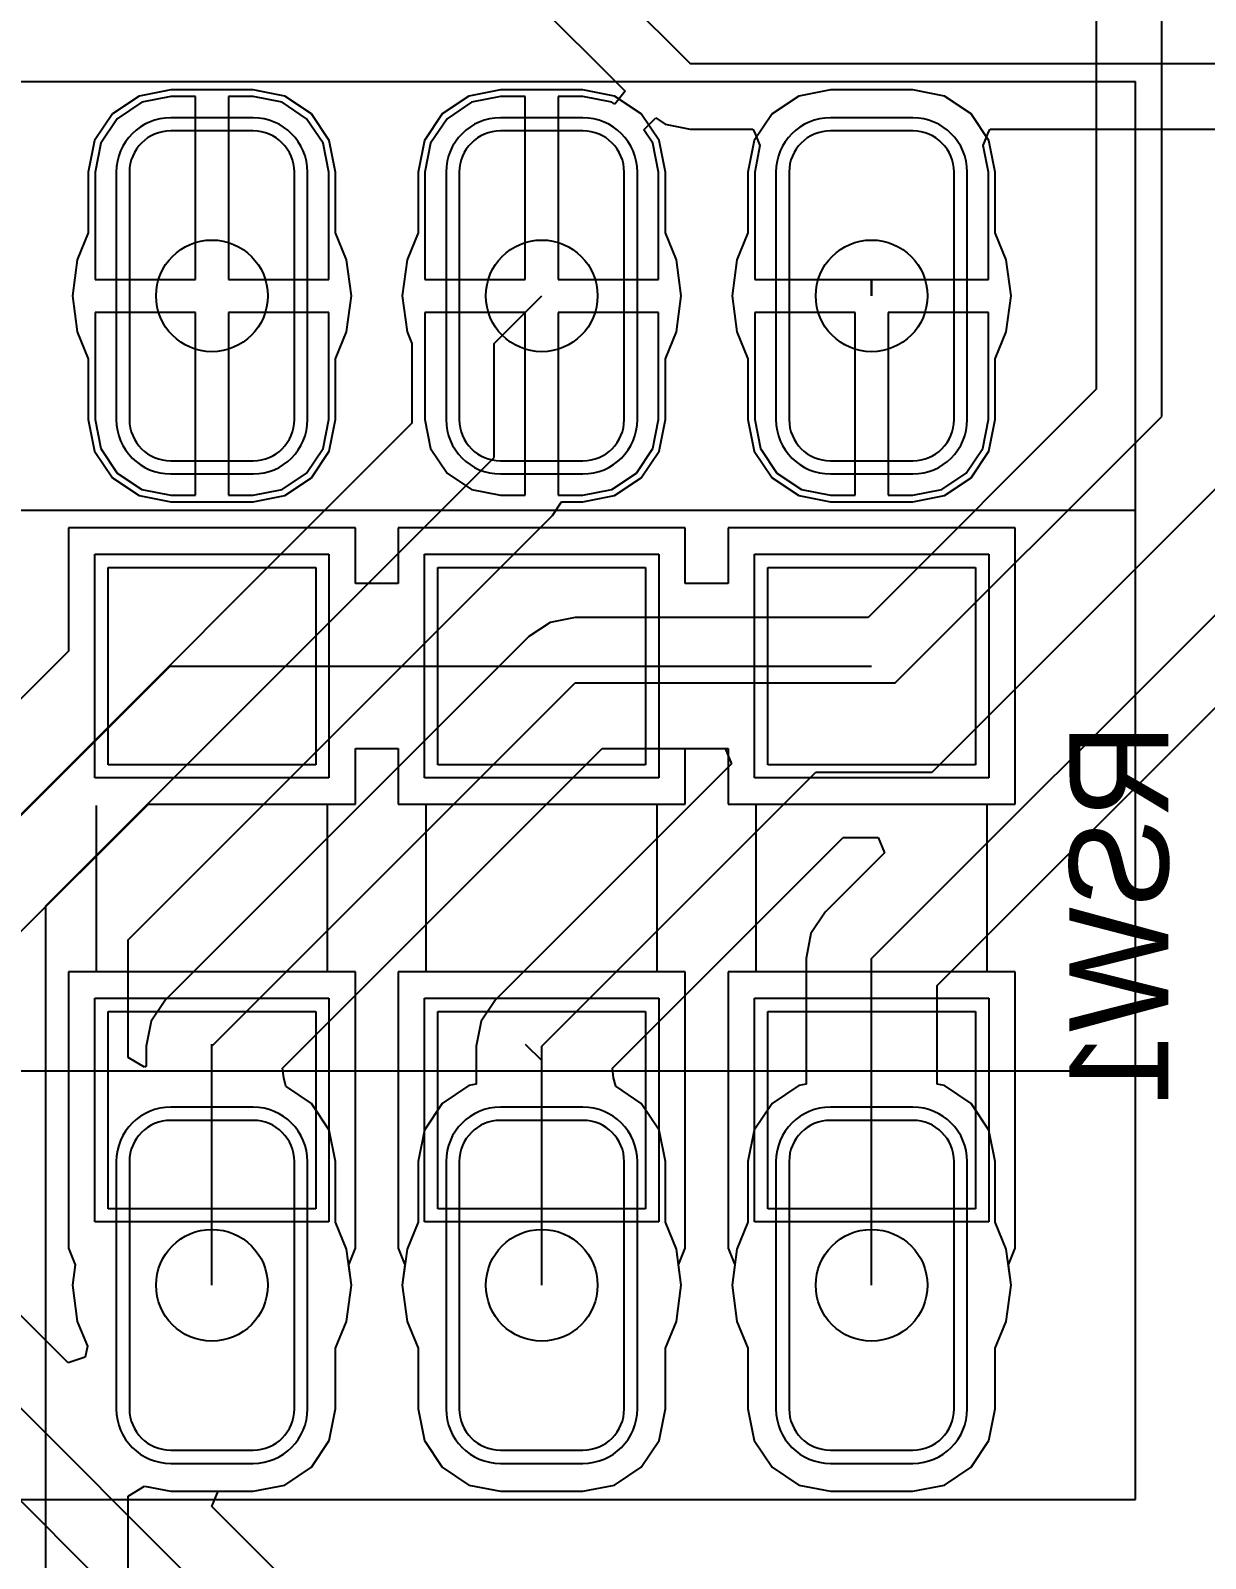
# Model space of a CAD drawing. Header units: millimetres. Extents: x 0 to 2.36, y 0 to 2.36.
# Drawn here: x 0.27 to 0.6262, y 0.7117 to 1.175 of the extents above; entities that cross this region are included whole.
import ezdxf

# ---------------------------------------------------------------- set-up
doc = ezdxf.new("R2010")
doc.units = ezdxf.units.MM
doc.header["$MEASUREMENT"] = 0
for name, color, linetype in [('BottomLayer', 5, 'Continuous'), ('BottomOverlay', 54, 'Continuous'), ('BottomPaste', 16, 'Continuous'), ('BottomSolder', 6, 'Continuous'), ('MultiLayer', 9, 'Continuous'), ('PadHoleLayer', 156, 'Continuous'), ('TopLayer', 1, 'Continuous'), ('TopOverlay', 2, 'Continuous'), ('TopSolder', 216, 'Continuous')]:
    doc.layers.add(name, color=color, linetype=linetype)

# ---------------------------------------------------------------- blocks, each defined once
blk = doc.blocks.new('PCBC_________1_25')
at = {"layer": 'BottomLayer'}
for p, q in [((0.0375, 0.225), (-0.0375, 0.225)), ((0.3375, 0.225), (0.2625, 0.225)), ((-0.05, 0.2125), (-0.05, 0.1875)), ((0.05, 0.1875), (0.05, 0.2125)), ((0.25, 0.2125), (0.25, 0.1875)), ((0.35, 0.1875), (0.35, 0.2125)), ((-0.0375, 0.175), (0.0375, 0.175)), ((0.2625, 0.175), (0.3375, 0.175)), ((0.0375, 0.125), (-0.0375, 0.125)), ((0.3375, 0.125), (0.2625, 0.125)), ((-0.05, 0.1125), (-0.05, 0.0875)), ((0.05, 0.0875), (0.05, 0.1125)), ((0.25, 0.1125), (0.25, 0.0875)), ((0.35, 0.0875), (0.35, 0.1125)), ((-0.0375, 0.075), (0.0375, 0.075)), ((0.2625, 0.075), (0.3375, 0.075)), ((0.0375, 0.025), (-0.0375, 0.025)), ((0.3375, 0.025), (0.2625, 0.025)), ((-0.05, 0.0125), (-0.05, -0.0125)), ((0.05, -0.0125), (0.05, 0.0125)), ((0.25, 0.0125), (0.25, -0.0125)), ((0.35, -0.0125), (0.35, 0.0125)), ((-0.0375, -0.025), (0.0375, -0.025)), ((0.2625, -0.025), (0.3375, -0.025))]:
    blk.add_line(p, q, dxfattribs=at)
for centre, start, end in [((-0.0375, 0.2125), 90, 180), ((0.0375, 0.2125), 0, 90), ((0.2625, 0.2125), 90, 180), ((0.3375, 0.2125), 0, 90), ((-0.0375, 0.1875), 180, 270), ((0.0375, 0.1875), 270, 0), ((0.2625, 0.1875), 180, 270), ((0.3375, 0.1875), 270, 0), ((-0.0375, 0.1125), 90, 180), ((0.0375, 0.1125), 0, 90), ((0.2625, 0.1125), 90, 180), ((0.3375, 0.1125), 0, 90), ((-0.0375, 0.0875), 180, 270), ((0.0375, 0.0875), 270, 0), ((0.2625, 0.0875), 180, 270), ((0.3375, 0.0875), 270, 0), ((-0.0375, 0.0125), 90, 180), ((0.0375, 0.0125), 0, 90), ((0.2625, 0.0125), 90, 180), ((0.3375, 0.0125), 0, 90), ((-0.0375, -0.0125), 180, 270), ((0.0375, -0.0125), 270, 0), ((0.2625, -0.0125), 180, 270), ((0.3375, -0.0125), 270, 0)]:
    blk.add_arc(centre, 0.0125, start, end, dxfattribs=at)
at = {"layer": 'BottomSolder'}
for p, q in [((0.0375, 0.229), (-0.0375, 0.229)), ((0.3375, 0.229), (0.2625, 0.229)), ((-0.054, 0.2125), (-0.054, 0.1875)), ((0.054, 0.1875), (0.054, 0.2125)), ((0.246, 0.2125), (0.246, 0.1875)), ((0.354, 0.1875), (0.354, 0.2125)), ((-0.0375, 0.171), (0.0375, 0.171)), ((0.2625, 0.171), (0.3375, 0.171)), ((0.0375, 0.129), (-0.0375, 0.129)), ((0.3375, 0.129), (0.2625, 0.129)), ((-0.054, 0.1125), (-0.054, 0.0875)), ((0.054, 0.0875), (0.054, 0.1125)), ((0.246, 0.1125), (0.246, 0.0875)), ((0.354, 0.0875), (0.354, 0.1125)), ((-0.0375, 0.071), (0.0375, 0.071)), ((0.2625, 0.071), (0.3375, 0.071)), ((0.0375, 0.029), (-0.0375, 0.029)), ((0.3375, 0.029), (0.2625, 0.029)), ((-0.054, 0.0125), (-0.054, -0.0125)), ((0.054, -0.0125), (0.054, 0.0125)), ((0.246, 0.0125), (0.246, -0.0125)), ((0.354, -0.0125), (0.354, 0.0125)), ((-0.0375, -0.029), (0.0375, -0.029)), ((0.2625, -0.029), (0.3375, -0.029))]:
    blk.add_line(p, q, dxfattribs=at)
for centre, start, end in [((-0.0375, 0.2125), 90, 180), ((0.0375, 0.2125), 0, 90), ((0.2625, 0.2125), 90, 180), ((0.3375, 0.2125), 0, 90), ((-0.0375, 0.1875), 180, 270), ((0.0375, 0.1875), 270, 0), ((0.2625, 0.1875), 180, 270), ((0.3375, 0.1875), 270, 0), ((-0.0375, 0.1125), 90, 180), ((0.0375, 0.1125), 0, 90), ((0.2625, 0.1125), 90, 180), ((0.3375, 0.1125), 0, 90), ((-0.0375, 0.0875), 180, 270), ((0.0375, 0.0875), 270, 0), ((0.2625, 0.0875), 180, 270), ((0.3375, 0.0875), 270, 0), ((-0.0375, 0.0125), 90, 180), ((0.0375, 0.0125), 0, 90), ((0.2625, 0.0125), 90, 180), ((0.3375, 0.0125), 0, 90), ((-0.0375, -0.0125), 180, 270), ((0.0375, -0.0125), 270, 0), ((0.2625, -0.0125), 180, 270), ((0.3375, -0.0125), 270, 0)]:
    blk.add_arc(centre, 0.0165, start, end, dxfattribs=at)
at = {"layer": 'MultiLayer'}
for p, q in [((0.0375, 0.225), (-0.0375, 0.225)), ((0.3375, 0.225), (0.2625, 0.225)), ((-0.05, 0.2125), (-0.05, 0.1875)), ((0.05, 0.1875), (0.05, 0.2125)), ((0.25, 0.2125), (0.25, 0.1875)), ((0.35, 0.1875), (0.35, 0.2125)), ((-0.0375, 0.175), (0.0375, 0.175)), ((0.2625, 0.175), (0.3375, 0.175)), ((0.0375, 0.125), (-0.0375, 0.125)), ((0.3375, 0.125), (0.2625, 0.125)), ((-0.05, 0.1125), (-0.05, 0.0875)), ((0.05, 0.0875), (0.05, 0.1125)), ((0.25, 0.1125), (0.25, 0.0875)), ((0.35, 0.0875), (0.35, 0.1125)), ((-0.0375, 0.075), (0.0375, 0.075)), ((0.2625, 0.075), (0.3375, 0.075)), ((0.0375, 0.025), (-0.0375, 0.025)), ((0.3375, 0.025), (0.2625, 0.025)), ((-0.05, 0.0125), (-0.05, -0.0125)), ((0.05, -0.0125), (0.05, 0.0125)), ((0.25, 0.0125), (0.25, -0.0125)), ((0.35, -0.0125), (0.35, 0.0125)), ((-0.0375, -0.025), (0.0375, -0.025)), ((0.2625, -0.025), (0.3375, -0.025))]:
    blk.add_line(p, q, dxfattribs=at)
for centre, start, end in [((-0.0375, 0.2125), 90, 180), ((0.0375, 0.2125), 0, 90), ((0.2625, 0.2125), 90, 180), ((0.3375, 0.2125), 0, 90), ((-0.0375, 0.1875), 180, 270), ((0.0375, 0.1875), 270, 0), ((0.2625, 0.1875), 180, 270), ((0.3375, 0.1875), 270, 0), ((-0.0375, 0.1125), 90, 180), ((0.0375, 0.1125), 0, 90), ((0.2625, 0.1125), 90, 180), ((0.3375, 0.1125), 0, 90), ((-0.0375, 0.0875), 180, 270), ((0.0375, 0.0875), 270, 0), ((0.2625, 0.0875), 180, 270), ((0.3375, 0.0875), 270, 0), ((-0.0375, 0.0125), 90, 180), ((0.0375, 0.0125), 0, 90), ((0.2625, 0.0125), 90, 180), ((0.3375, 0.0125), 0, 90), ((-0.0375, -0.0125), 180, 270), ((0.0375, -0.0125), 270, 0), ((0.2625, -0.0125), 180, 270), ((0.3375, -0.0125), 270, 0)]:
    blk.add_arc(centre, 0.0125, start, end, dxfattribs=at)
at = {"layer": 'PadHoleLayer'}
for centre in [(0, 0.2), (0.3, 0.2), (0, 0.1), (0.3, 0.1), (0, 0), (0.3, 0)]:
    blk.add_circle(centre, 0.01693, dxfattribs=at)
at = {"layer": 'TopLayer'}
for p, q in [((0.0375, 0.225), (-0.0375, 0.225)), ((0.3375, 0.225), (0.2625, 0.225)), ((-0.05, 0.2125), (-0.05, 0.1875)), ((0.05, 0.1875), (0.05, 0.2125)), ((0.25, 0.2125), (0.25, 0.1875)), ((0.35, 0.1875), (0.35, 0.2125)), ((-0.0375, 0.175), (0.0375, 0.175)), ((0.2625, 0.175), (0.3375, 0.175)), ((0.0375, 0.125), (-0.0375, 0.125)), ((0.3375, 0.125), (0.2625, 0.125)), ((-0.05, 0.1125), (-0.05, 0.0875)), ((0.05, 0.0875), (0.05, 0.1125)), ((0.25, 0.1125), (0.25, 0.0875)), ((0.35, 0.0875), (0.35, 0.1125)), ((-0.0375, 0.075), (0.0375, 0.075)), ((0.2625, 0.075), (0.3375, 0.075)), ((0.0375, 0.025), (-0.0375, 0.025)), ((0.3375, 0.025), (0.2625, 0.025)), ((-0.05, 0.0125), (-0.05, -0.0125)), ((0.05, -0.0125), (0.05, 0.0125)), ((0.25, 0.0125), (0.25, -0.0125)), ((0.35, -0.0125), (0.35, 0.0125)), ((-0.0375, -0.025), (0.0375, -0.025)), ((0.2625, -0.025), (0.3375, -0.025))]:
    blk.add_line(p, q, dxfattribs=at)
for centre, start, end in [((-0.0375, 0.2125), 90, 180), ((0.0375, 0.2125), 0, 90), ((0.2625, 0.2125), 90, 180), ((0.3375, 0.2125), 0, 90), ((-0.0375, 0.1875), 180, 270), ((0.0375, 0.1875), 270, 0), ((0.2625, 0.1875), 180, 270), ((0.3375, 0.1875), 270, 0), ((-0.0375, 0.1125), 90, 180), ((0.0375, 0.1125), 0, 90), ((0.2625, 0.1125), 90, 180), ((0.3375, 0.1125), 0, 90), ((-0.0375, 0.0875), 180, 270), ((0.0375, 0.0875), 270, 0), ((0.2625, 0.0875), 180, 270), ((0.3375, 0.0875), 270, 0), ((-0.0375, 0.0125), 90, 180), ((0.0375, 0.0125), 0, 90), ((0.2625, 0.0125), 90, 180), ((0.3375, 0.0125), 0, 90), ((-0.0375, -0.0125), 180, 270), ((0.0375, -0.0125), 270, 0), ((0.2625, -0.0125), 180, 270), ((0.3375, -0.0125), 270, 0)]:
    blk.add_arc(centre, 0.0125, start, end, dxfattribs=at)
at = {"layer": 'TopOverlay'}
for p, q in [((-0.065, 0.28), (0.365, 0.28)), ((-0.065, 0.28), (-0.065, -0.08)), ((0.065, 0.28), (0.065, -0.08)), ((0.235, 0.28), (0.235, -0.08)), ((0.365, 0.28), (0.365, -0.08)), ((-0.065, -0.08), (0.365, -0.08))]:
    blk.add_line(p, q, dxfattribs=at)
at = {"layer": 'TopSolder'}
for p, q in [((0.0375, 0.229), (-0.0375, 0.229)), ((0.3375, 0.229), (0.2625, 0.229)), ((-0.054, 0.2125), (-0.054, 0.1875)), ((0.054, 0.1875), (0.054, 0.2125)), ((0.246, 0.2125), (0.246, 0.1875)), ((0.354, 0.1875), (0.354, 0.2125)), ((-0.0375, 0.171), (0.0375, 0.171)), ((0.2625, 0.171), (0.3375, 0.171)), ((0.0375, 0.129), (-0.0375, 0.129)), ((0.3375, 0.129), (0.2625, 0.129)), ((-0.054, 0.1125), (-0.054, 0.0875)), ((0.054, 0.0875), (0.054, 0.1125)), ((0.246, 0.1125), (0.246, 0.0875)), ((0.354, 0.0875), (0.354, 0.1125)), ((-0.0375, 0.071), (0.0375, 0.071)), ((0.2625, 0.071), (0.3375, 0.071)), ((0.0375, 0.029), (-0.0375, 0.029)), ((0.3375, 0.029), (0.2625, 0.029)), ((-0.054, 0.0125), (-0.054, -0.0125)), ((0.054, -0.0125), (0.054, 0.0125)), ((0.246, 0.0125), (0.246, -0.0125)), ((0.354, -0.0125), (0.354, 0.0125)), ((-0.0375, -0.029), (0.0375, -0.029)), ((0.2625, -0.029), (0.3375, -0.029))]:
    blk.add_line(p, q, dxfattribs=at)
for centre, start, end in [((-0.0375, 0.2125), 90, 180), ((0.0375, 0.2125), 0, 90), ((0.2625, 0.2125), 90, 180), ((0.3375, 0.2125), 0, 90), ((-0.0375, 0.1875), 180, 270), ((0.0375, 0.1875), 270, 0), ((0.2625, 0.1875), 180, 270), ((0.3375, 0.1875), 270, 0), ((-0.0375, 0.1125), 90, 180), ((0.0375, 0.1125), 0, 90), ((0.2625, 0.1125), 90, 180), ((0.3375, 0.1125), 0, 90), ((-0.0375, 0.0875), 180, 270), ((0.0375, 0.0875), 270, 0), ((0.2625, 0.0875), 180, 270), ((0.3375, 0.0875), 270, 0), ((-0.0375, 0.0125), 90, 180), ((0.0375, 0.0125), 0, 90), ((0.2625, 0.0125), 90, 180), ((0.3375, 0.0125), 0, 90), ((-0.0375, -0.0125), 180, 270), ((0.0375, -0.0125), 270, 0), ((0.2625, -0.0125), 180, 270), ((0.3375, -0.0125), 270, 0)]:
    blk.add_arc(centre, 0.0165, start, end, dxfattribs=at)
blk = doc.blocks.new('1206_B_26')
at = {"layer": 'BottomLayer'}
for p, q in [((-0.09724, -0.0315), (-0.09724, 0.0315)), ((-0.09724, 0.0315), (-0.0374, 0.0315)), ((-0.0374, 0.0315), (-0.0374, -0.0315)), ((0.0374, -0.0315), (0.0374, 0.0315)), ((0.0374, 0.0315), (0.09724, 0.0315)), ((0.09724, 0.0315), (0.09724, -0.0315)), ((-0.0374, -0.0315), (-0.09724, -0.0315)), ((0.09724, -0.0315), (0.0374, -0.0315))]:
    blk.add_line(p, q, dxfattribs=at)
at = {"layer": 'BottomOverlay'}
for p, q in [((-0.025, 0.035), (0.025, 0.035)), ((-0.025, -0.035), (0.025, -0.035))]:
    blk.add_line(p, q, dxfattribs=at)
at = {"layer": 'BottomPaste'}
for p, q in [((-0.09724, -0.0315), (-0.09724, 0.0315)), ((-0.09724, 0.0315), (-0.0374, 0.0315)), ((-0.0374, 0.0315), (-0.0374, -0.0315)), ((0.0374, -0.0315), (0.0374, 0.0315)), ((0.0374, 0.0315), (0.09724, 0.0315)), ((0.09724, 0.0315), (0.09724, -0.0315)), ((-0.0374, -0.0315), (-0.09724, -0.0315)), ((0.09724, -0.0315), (0.0374, -0.0315))]:
    blk.add_line(p, q, dxfattribs=at)
at = {"layer": 'BottomSolder'}
for p, q in [((-0.10124, -0.0355), (-0.10124, 0.0355)), ((-0.10124, 0.0355), (-0.0334, 0.0355)), ((-0.0334, 0.0355), (-0.0334, -0.0355)), ((0.0334, -0.0355), (0.0334, 0.0355)), ((0.0334, 0.0355), (0.10124, 0.0355)), ((0.10124, 0.0355), (0.10124, -0.0355)), ((-0.0334, -0.0355), (-0.10124, -0.0355)), ((0.10124, -0.0355), (0.0334, -0.0355))]:
    blk.add_line(p, q, dxfattribs=at)
blk = doc.blocks.new('1206_B_27')
at = {"layer": 'BottomLayer'}
for p, q in [((-0.09724, -0.0315), (-0.09724, 0.0315)), ((-0.09724, 0.0315), (-0.0374, 0.0315)), ((-0.0374, 0.0315), (-0.0374, -0.0315)), ((0.0374, -0.0315), (0.0374, 0.0315)), ((0.0374, 0.0315), (0.09724, 0.0315)), ((0.09724, 0.0315), (0.09724, -0.0315)), ((-0.0374, -0.0315), (-0.09724, -0.0315)), ((0.09724, -0.0315), (0.0374, -0.0315))]:
    blk.add_line(p, q, dxfattribs=at)
at = {"layer": 'BottomOverlay'}
for p, q in [((-0.025, 0.035), (0.025, 0.035)), ((-0.025, -0.035), (0.025, -0.035))]:
    blk.add_line(p, q, dxfattribs=at)
at = {"layer": 'BottomPaste'}
for p, q in [((-0.09724, -0.0315), (-0.09724, 0.0315)), ((-0.09724, 0.0315), (-0.0374, 0.0315)), ((-0.0374, 0.0315), (-0.0374, -0.0315)), ((0.0374, -0.0315), (0.0374, 0.0315)), ((0.0374, 0.0315), (0.09724, 0.0315)), ((0.09724, 0.0315), (0.09724, -0.0315)), ((-0.0374, -0.0315), (-0.09724, -0.0315)), ((0.09724, -0.0315), (0.0374, -0.0315))]:
    blk.add_line(p, q, dxfattribs=at)
at = {"layer": 'BottomSolder'}
for p, q in [((-0.10124, -0.0355), (-0.10124, 0.0355)), ((-0.10124, 0.0355), (-0.0334, 0.0355)), ((-0.0334, 0.0355), (-0.0334, -0.0355)), ((0.0334, -0.0355), (0.0334, 0.0355)), ((0.0334, 0.0355), (0.10124, 0.0355)), ((0.10124, 0.0355), (0.10124, -0.0355)), ((-0.0334, -0.0355), (-0.10124, -0.0355)), ((0.10124, -0.0355), (0.0334, -0.0355))]:
    blk.add_line(p, q, dxfattribs=at)
blk = doc.blocks.new('1206_B_28')
at = {"layer": 'BottomLayer'}
for p, q in [((-0.09724, -0.0315), (-0.09724, 0.0315)), ((-0.09724, 0.0315), (-0.0374, 0.0315)), ((-0.0374, 0.0315), (-0.0374, -0.0315)), ((0.0374, -0.0315), (0.0374, 0.0315)), ((0.0374, 0.0315), (0.09724, 0.0315)), ((0.09724, 0.0315), (0.09724, -0.0315)), ((-0.0374, -0.0315), (-0.09724, -0.0315)), ((0.09724, -0.0315), (0.0374, -0.0315))]:
    blk.add_line(p, q, dxfattribs=at)
at = {"layer": 'BottomOverlay'}
for p, q in [((-0.025, 0.035), (0.025, 0.035)), ((-0.025, -0.035), (0.025, -0.035))]:
    blk.add_line(p, q, dxfattribs=at)
at = {"layer": 'BottomPaste'}
for p, q in [((-0.09724, -0.0315), (-0.09724, 0.0315)), ((-0.09724, 0.0315), (-0.0374, 0.0315)), ((-0.0374, 0.0315), (-0.0374, -0.0315)), ((0.0374, -0.0315), (0.0374, 0.0315)), ((0.0374, 0.0315), (0.09724, 0.0315)), ((0.09724, 0.0315), (0.09724, -0.0315)), ((-0.0374, -0.0315), (-0.09724, -0.0315)), ((0.09724, -0.0315), (0.0374, -0.0315))]:
    blk.add_line(p, q, dxfattribs=at)
at = {"layer": 'BottomSolder'}
for p, q in [((-0.10124, -0.0355), (-0.10124, 0.0355)), ((-0.10124, 0.0355), (-0.0334, 0.0355)), ((-0.0334, 0.0355), (-0.0334, -0.0355)), ((0.0334, -0.0355), (0.0334, 0.0355)), ((0.0334, 0.0355), (0.10124, 0.0355)), ((0.10124, 0.0355), (0.10124, -0.0355)), ((-0.0334, -0.0355), (-0.10124, -0.0355)), ((0.10124, -0.0355), (0.0334, -0.0355))]:
    blk.add_line(p, q, dxfattribs=at)

msp = doc.modelspace()

# ---------------------------------------------------------------- linework, layer by layer
at = {"layer": 'BottomLayer'}
for p, q in [((0.41, 1.225), (0.47, 1.165)), ((0.41991, 1.18697), (0.4503, 1.15658)), ((0.47, 1.165), (1.0749, 1.165)), ((0.3125, 1.155), (0.30372, 1.15325)), ((0.32, 1.155), (0.3125, 1.155)), ((0.32, 1.09956), (0.32, 1.155)), ((0.3375, 1.155), (0.33, 1.155)), ((0.33, 1.155), (0.33, 1.09956)), ((0.34628, 1.15325), (0.3375, 1.155)), ((0.4125, 1.155), (0.40372, 1.15325)), ((0.42, 1.155), (0.4125, 1.155)), ((0.42, 1.09956), (0.42, 1.155)), ((0.4375, 1.155), (0.43, 1.155)), ((0.43, 1.155), (0.43, 1.09956)), ((0.44628, 1.15325), (0.4375, 1.155)), ((0.4503, 1.15658), (0.44712, 1.15269)), ((0.30372, 1.15325), (0.29628, 1.14828)), ((0.35372, 1.14828), (0.34628, 1.15325)), ((0.40372, 1.15325), (0.39628, 1.14828)), ((0.44712, 1.15269), (0.44628, 1.15325)), ((0.29628, 1.14828), (0.29131, 1.14084)), ((0.35869, 1.14084), (0.35372, 1.14828)), ((0.39628, 1.14828), (0.39131, 1.14084)), ((0.45598, 1.1449), (0.45958, 1.14851)), ((0.45869, 1.14084), (0.45598, 1.1449)), ((0.45958, 1.14851), (0.46239, 1.14663)), ((0.46239, 1.14663), (0.47, 1.14512)), ((0.47, 1.14512), (0.48902, 1.14512)), ((0.48902, 1.14512), (0.48951, 1.14419)), ((0.56049, 1.14419), (0.56098, 1.14512)), ((0.56098, 1.14512), (1.0749, 1.14512)), ((0.29131, 1.14084), (0.28956, 1.13206)), ((0.36044, 1.13206), (0.35869, 1.14084)), ((0.39131, 1.14084), (0.38956, 1.13206)), ((0.46044, 1.13206), (0.45869, 1.14084)), ((0.48951, 1.14419), (0.49116, 1.14012)), ((0.49116, 1.14012), (0.48956, 1.13206)), ((0.55884, 1.14012), (0.56049, 1.14419)), ((0.56044, 1.13206), (0.55884, 1.14012)), ((0.28956, 1.13206), (0.28956, 1.09956)), ((0.36044, 1.09956), (0.36044, 1.13206)), ((0.38956, 1.13206), (0.38956, 1.09956)), ((0.46044, 1.09956), (0.46044, 1.13206)), ((0.48956, 1.13206), (0.48956, 1.09956)), ((0.56044, 1.09956), (0.56044, 1.13206)), ((0.28956, 1.09956), (0.32, 1.09956)), ((0.33, 1.09956), (0.36044, 1.09956)), ((0.38956, 1.09956), (0.42, 1.09956)), ((0.43, 1.09956), (0.46044, 1.09956)), ((0.48956, 1.09956), (0.525, 1.09956)), ((0.525, 1.09956), (0.525, 1.09456)), ((0.525, 1.09456), (0.525, 1.09956)), ((0.525, 1.09956), (0.56044, 1.09956)), ((0.525, 1.09456), (0.525, 1.09456)), ((0.32, 1.08956), (0.28956, 1.08956)), ((0.28956, 1.08956), (0.28956, 1.05706)), ((0.32, 1.03412), (0.32, 1.08956)), ((0.36044, 1.08956), (0.33, 1.08956)), ((0.33, 1.08956), (0.33, 1.03412)), ((0.36044, 1.05706), (0.36044, 1.08956)), ((0.42, 1.08956), (0.38956, 1.08956)), ((0.38956, 1.08956), (0.38956, 1.05706)), ((0.42, 1.03412), (0.42, 1.08956)), ((0.46044, 1.08956), (0.43, 1.08956)), ((0.43, 1.08956), (0.43, 1.03412)), ((0.46044, 1.05706), (0.46044, 1.08956)), ((0.52, 1.08956), (0.48956, 1.08956)), ((0.48956, 1.08956), (0.48956, 1.05706)), ((0.52, 1.03412), (0.52, 1.08956)), ((0.56044, 1.08956), (0.53, 1.08956)), ((0.53, 1.08956), (0.53, 1.03412)), ((0.56044, 1.05706), (0.56044, 1.08956)), ((0.28956, 1.05706), (0.29131, 1.04828)), ((0.35869, 1.04828), (0.36044, 1.05706)), ((0.38956, 1.05706), (0.39131, 1.04828)), ((0.45869, 1.04828), (0.46044, 1.05706)), ((0.48956, 1.05706), (0.49131, 1.04828)), ((0.55869, 1.04828), (0.56044, 1.05706)), ((0.29131, 1.04828), (0.29628, 1.04084)), ((0.35372, 1.04084), (0.35869, 1.04828)), ((0.39131, 1.04828), (0.39628, 1.04084)), ((0.45372, 1.04084), (0.45869, 1.04828)), ((0.49131, 1.04828), (0.49628, 1.04084)), ((0.55372, 1.04084), (0.55869, 1.04828)), ((0.29628, 1.04084), (0.30372, 1.03587)), ((0.34628, 1.03587), (0.35372, 1.04084)), ((0.39628, 1.04084), (0.40372, 1.03587)), ((0.44628, 1.03587), (0.45372, 1.04084)), ((0.49628, 1.04084), (0.50372, 1.03587)), ((0.54628, 1.03587), (0.55372, 1.04084)), ((0.30372, 1.03587), (0.3125, 1.03412)), ((0.3125, 1.03412), (0.32, 1.03412)), ((0.33, 1.03412), (0.3375, 1.03412)), ((0.3375, 1.03412), (0.34628, 1.03587)), ((0.40372, 1.03587), (0.4125, 1.03412)), ((0.4125, 1.03412), (0.42, 1.03412)), ((0.43, 1.03412), (0.4375, 1.03412)), ((0.4375, 1.03412), (0.44628, 1.03587)), ((0.50372, 1.03587), (0.5125, 1.03412)), ((0.5125, 1.03412), (0.52, 1.03412)), ((0.53, 1.03412), (0.5375, 1.03412)), ((0.5375, 1.03412), (0.54628, 1.03587)), ((0.3685, 1.02424), (0.2815, 1.02424)), ((0.2815, 1.02424), (0.2815, 0.98683)), ((0.3685, 1.0073), (0.3685, 1.02424)), ((0.4685, 1.02424), (0.3815, 1.02424)), ((0.3815, 1.02424), (0.3815, 1.0073)), ((0.4685, 1.0073), (0.4685, 1.02424)), ((0.5685, 1.02424), (0.4815, 1.02424)), ((0.4815, 1.02424), (0.4815, 1.0073)), ((0.5685, 0.9404), (0.5685, 1.02424)), ((0.3815, 1.0073), (0.3685, 1.0073)), ((0.4815, 1.0073), (0.4685, 1.0073)), ((0.2815, 0.98683), (0.22856, 0.93388)), ((0.22512, 0.89512), (0.31232, 0.98232)), ((0.31232, 0.98232), (0.325, 0.98232)), ((0.325, 0.98232), (0.425, 0.98232)), ((0.425, 0.98232), (0.525, 0.98232)), ((0.3685, 0.9404), (0.3685, 0.95734)), ((0.3685, 0.95734), (0.3815, 0.95734)), ((0.3815, 0.95734), (0.3815, 0.9404)), ((0.4685, 0.9404), (0.4685, 0.95734)), ((0.4685, 0.95734), (0.4815, 0.95734)), ((0.4815, 0.95734), (0.4815, 0.9404)), ((0.26398, 0.89865), (0.30573, 0.9404)), ((0.30573, 0.9404), (0.3685, 0.9404)), ((0.3815, 0.9404), (0.4685, 0.9404)), ((0.4815, 0.9404), (0.5685, 0.9404)), ((0.3685, 0.8896), (0.2815, 0.8896)), ((0.2815, 0.8896), (0.2815, 0.80576)), ((0.3685, 0.80576), (0.3685, 0.8896)), ((0.4685, 0.8896), (0.3815, 0.8896)), ((0.3815, 0.8896), (0.3815, 0.80576)), ((0.4685, 0.80576), (0.4685, 0.8896)), ((0.5685, 0.8896), (0.4815, 0.8896)), ((0.4815, 0.8896), (0.4815, 0.80576)), ((0.5685, 0.80576), (0.5685, 0.8896)), ((0.325, 0.84768), (0.325, 0.86768)), ((0.42, 0.86768), (0.425, 0.86268)), ((0.525, 0.84768), (0.525, 0.86768)), ((0.425, 0.84768), (0.425, 0.86268)), ((0.28141, 0.77101), (0.2005, 0.85192)), ((0.18062, 0.84368), (0.33844, 0.68586)), ((0.325, 0.79456), (0.325, 0.84768)), ((0.425, 0.79456), (0.425, 0.84768)), ((0.525, 0.79456), (0.525, 0.84768)), ((0.16656, 0.82963), (0.32438, 0.67181)), ((0.2815, 0.80576), (0.2815, 0.80576)), ((0.2815, 0.80576), (0.28352, 0.80076)), ((0.36648, 0.80076), (0.3685, 0.80576)), ((0.3685, 0.80576), (0.3685, 0.80576)), ((0.3815, 0.80576), (0.3815, 0.80576)), ((0.3815, 0.80576), (0.38352, 0.80076)), ((0.46648, 0.80076), (0.4685, 0.80576)), ((0.4685, 0.80576), (0.4685, 0.80576)), ((0.4815, 0.80576), (0.4815, 0.80576)), ((0.4815, 0.80576), (0.48352, 0.80076)), ((0.56648, 0.80076), (0.5685, 0.80576)), ((0.5685, 0.80576), (0.5685, 0.80576)), ((0.28352, 0.80076), (0.28271, 0.79456)), ((0.36729, 0.79456), (0.36648, 0.80076)), ((0.38352, 0.80076), (0.38271, 0.79456)), ((0.46729, 0.79456), (0.46648, 0.80076)), ((0.48352, 0.80076), (0.48271, 0.79456)), ((0.56729, 0.79456), (0.56648, 0.80076)), ((0.28271, 0.79456), (0.28415, 0.78361)), ((0.36585, 0.78361), (0.36729, 0.79456)), ((0.38271, 0.79456), (0.38415, 0.78361)), ((0.46585, 0.78361), (0.46729, 0.79456)), ((0.48271, 0.79456), (0.48415, 0.78361)), ((0.56585, 0.78361), (0.56729, 0.79456)), ((0.28415, 0.78361), (0.28728, 0.77605)), ((0.36248, 0.77548), (0.36585, 0.78361)), ((0.38415, 0.78361), (0.38752, 0.77548)), ((0.46248, 0.77548), (0.46585, 0.78361)), ((0.48415, 0.78361), (0.48752, 0.77548)), ((0.56248, 0.77548), (0.56585, 0.78361)), ((0.28728, 0.77605), (0.28655, 0.77277)), ((0.36248, 0.75706), (0.36248, 0.77548)), ((0.38752, 0.77548), (0.38752, 0.75706)), ((0.46248, 0.75706), (0.46248, 0.77548)), ((0.48752, 0.77548), (0.48752, 0.75706)), ((0.56248, 0.75706), (0.56248, 0.77548)), ((0.28655, 0.77277), (0.28141, 0.77101)), ((0.36058, 0.7475), (0.36248, 0.75706)), ((0.38752, 0.75706), (0.38942, 0.7475)), ((0.46058, 0.7475), (0.46248, 0.75706)), ((0.48752, 0.75706), (0.48942, 0.7475)), ((0.56058, 0.7475), (0.56248, 0.75706)), ((0.35516, 0.7394), (0.36058, 0.7475)), ((0.38942, 0.7475), (0.39484, 0.7394)), ((0.45516, 0.7394), (0.46058, 0.7475)), ((0.48942, 0.7475), (0.49484, 0.7394)), ((0.55516, 0.7394), (0.56058, 0.7475)), ((0.34706, 0.73398), (0.35516, 0.7394)), ((0.39484, 0.7394), (0.40294, 0.73398)), ((0.44706, 0.73398), (0.45516, 0.7394)), ((0.49484, 0.7394), (0.50294, 0.73398)), ((0.54706, 0.73398), (0.55516, 0.7394)), ((0.32496, 0.72746), (0.32688, 0.73208)), ((0.32688, 0.73208), (0.3375, 0.73208)), ((0.3375, 0.73208), (0.34706, 0.73398)), ((0.40294, 0.73398), (0.4125, 0.73208)), ((0.4125, 0.73208), (0.4375, 0.73208)), ((0.4375, 0.73208), (0.44706, 0.73398)), ((0.50294, 0.73398), (0.5125, 0.73208)), ((0.5125, 0.73208), (0.5375, 0.73208)), ((0.5375, 0.73208), (0.54706, 0.73398)), ((0.34668, 0.70575), (0.32496, 0.72746))]:
    msp.add_line(p, q, dxfattribs=at)
at = {"layer": 'TopLayer'}
for p, q in [((0.613, 1.058), (0.613, 1.3823)), ((0.59312, 1.18177), (0.59312, 1.06624)), ((0.30294, 1.15514), (0.29484, 1.14972)), ((0.3125, 1.15704), (0.30294, 1.15514)), ((0.3375, 1.15704), (0.3125, 1.15704)), ((0.34706, 1.15514), (0.3375, 1.15704)), ((0.35516, 1.14972), (0.34706, 1.15514)), ((0.40294, 1.15514), (0.39484, 1.14972)), ((0.4125, 1.15704), (0.40294, 1.15514)), ((0.4375, 1.15704), (0.4125, 1.15704)), ((0.44706, 1.15514), (0.4375, 1.15704)), ((0.45516, 1.14972), (0.44706, 1.15514)), ((0.50294, 1.15514), (0.49484, 1.14972)), ((0.5125, 1.15704), (0.50294, 1.15514)), ((0.5375, 1.15704), (0.5125, 1.15704)), ((0.54706, 1.15514), (0.5375, 1.15704)), ((0.55516, 1.14972), (0.54706, 1.15514)), ((0.29484, 1.14972), (0.28942, 1.14162)), ((0.36058, 1.14162), (0.35516, 1.14972)), ((0.39484, 1.14972), (0.38942, 1.14162)), ((0.46058, 1.14162), (0.45516, 1.14972)), ((0.49484, 1.14972), (0.48942, 1.14162)), ((0.56058, 1.14162), (0.55516, 1.14972)), ((0.28942, 1.14162), (0.28752, 1.13206)), ((0.36248, 1.13206), (0.36058, 1.14162)), ((0.38942, 1.14162), (0.38752, 1.13206)), ((0.46248, 1.13206), (0.46058, 1.14162)), ((0.48942, 1.14162), (0.48752, 1.13206)), ((0.56248, 1.13206), (0.56058, 1.14162)), ((0.28752, 1.13206), (0.28752, 1.11364)), ((0.36248, 1.11364), (0.36248, 1.13206)), ((0.38752, 1.13206), (0.38752, 1.11364)), ((0.46248, 1.11364), (0.46248, 1.13206)), ((0.48752, 1.13206), (0.48752, 1.11364)), ((0.56248, 1.11364), (0.56248, 1.13206)), ((0.28752, 1.11364), (0.28415, 1.10551)), ((0.36585, 1.10551), (0.36248, 1.11364)), ((0.38752, 1.11364), (0.38415, 1.10551)), ((0.46585, 1.10551), (0.46248, 1.11364)), ((0.48752, 1.11364), (0.48415, 1.10551)), ((0.56585, 1.10551), (0.56248, 1.11364)), ((0.28415, 1.10551), (0.28271, 1.09456)), ((0.36729, 1.09456), (0.36585, 1.10551)), ((0.38415, 1.10551), (0.38271, 1.09456)), ((0.46729, 1.09456), (0.46585, 1.10551)), ((0.48415, 1.10551), (0.48271, 1.09456)), ((0.56729, 1.09456), (0.56585, 1.10551)), ((0.28271, 1.09456), (0.28415, 1.08361)), ((0.36585, 1.08361), (0.36729, 1.09456)), ((0.38271, 1.09456), (0.38415, 1.08361)), ((0.41059, 1.08015), (0.425, 1.09456)), ((0.46585, 1.08361), (0.46729, 1.09456)), ((0.48271, 1.09456), (0.48415, 1.08361)), ((0.56585, 1.08361), (0.56729, 1.09456)), ((0.28415, 1.08361), (0.28752, 1.07548)), ((0.36248, 1.07548), (0.36585, 1.08361)), ((0.38415, 1.08361), (0.38561, 1.0801)), ((0.38561, 1.0801), (0.38561, 1.05593)), ((0.41059, 1.04559), (0.41059, 1.08015)), ((0.46248, 1.07548), (0.46585, 1.08361)), ((0.48415, 1.08361), (0.48752, 1.07548)), ((0.56248, 1.07548), (0.56585, 1.08361)), ((0.28752, 1.07548), (0.28752, 1.05706)), ((0.36248, 1.05706), (0.36248, 1.07548)), ((0.46248, 1.05706), (0.46248, 1.07548)), ((0.48752, 1.07548), (0.48752, 1.05706)), ((0.56248, 1.05706), (0.56248, 1.07548)), ((0.59312, 1.06624), (0.52395, 0.99706)), ((0.28752, 1.05706), (0.28942, 1.0475)), ((0.36058, 1.0475), (0.36248, 1.05706)), ((0.46058, 1.0475), (0.46248, 1.05706)), ((0.48752, 1.05706), (0.48942, 1.0475)), ((0.53218, 0.97718), (0.613, 1.058)), ((0.56058, 1.0475), (0.56248, 1.05706)), ((0.38561, 1.05593), (0.25696, 0.92728)), ((0.28942, 1.0475), (0.29484, 1.0394)), ((0.35516, 1.0394), (0.36058, 1.0475)), ((0.45516, 1.0394), (0.46058, 1.0475)), ((0.48942, 1.0475), (0.49484, 1.0394)), ((0.55516, 1.0394), (0.56058, 1.0475)), ((0.27462, 0.90962), (0.41059, 1.04559)), ((0.54337, 0.95018), (0.64, 1.04682)), ((0.29484, 1.0394), (0.30294, 1.03398)), ((0.34706, 1.03398), (0.35516, 1.0394)), ((0.44706, 1.03398), (0.45516, 1.0394)), ((0.49484, 1.0394), (0.50294, 1.03398)), ((0.54706, 1.03398), (0.55516, 1.0394)), ((0.30294, 1.03398), (0.3125, 1.03208)), ((0.3375, 1.03208), (0.34706, 1.03398)), ((0.4375, 1.03208), (0.44706, 1.03398)), ((0.50294, 1.03398), (0.5125, 1.03208)), ((0.525, 0.89363), (0.667, 1.03563)), ((0.5375, 1.03208), (0.54706, 1.03398)), ((0.3125, 1.03208), (0.3375, 1.03208)), ((0.42825, 1.02792), (0.43103, 1.03208)), ((0.43103, 1.03208), (0.4375, 1.03208)), ((0.5125, 1.03208), (0.5375, 1.03208)), ((0.2996, 0.89927), (0.42825, 1.02792)), ((0.54488, 0.8854), (0.68106, 1.02157)), ((0.43512, 0.99706), (0.42751, 0.99555)), ((0.52395, 0.99706), (0.43512, 0.99706)), ((0.42751, 0.99555), (0.42106, 0.99124)), ((0.42106, 0.99124), (0.31094, 0.88112)), ((0.325, 0.86706), (0.43512, 0.97718)), ((0.43512, 0.97718), (0.53218, 0.97718)), ((0.34642, 0.86036), (0.44336, 0.9573)), ((0.44336, 0.9573), (0.48059, 0.9573)), ((0.48059, 0.9573), (0.4825, 0.95268)), ((0.4825, 0.95268), (0.41094, 0.88112)), ((0.425, 0.86706), (0.50812, 0.95018)), ((0.50812, 0.95018), (0.54337, 0.95018)), ((0.44642, 0.86036), (0.51636, 0.9303)), ((0.51636, 0.9303), (0.52702, 0.9303)), ((0.52702, 0.9303), (0.52893, 0.92568)), ((0.52893, 0.92568), (0.51094, 0.90769)), ((0.27462, 0.63538), (0.27462, 0.90962)), ((0.51094, 0.90769), (0.50663, 0.90124)), ((0.2996, 0.86361), (0.2996, 0.89927)), ((0.50663, 0.90124), (0.50512, 0.89363)), ((0.50512, 0.89363), (0.50512, 0.85557)), ((0.525, 0.79456), (0.525, 0.89363)), ((0.54488, 0.85557), (0.54488, 0.8854)), ((0.31094, 0.88112), (0.30663, 0.87467)), ((0.41094, 0.88112), (0.40663, 0.87467)), ((0.30663, 0.87467), (0.30512, 0.86706)), ((0.40663, 0.87467), (0.40512, 0.86706)), ((0.30512, 0.86706), (0.30512, 0.86099)), ((0.325, 0.79456), (0.325, 0.86706)), ((0.40512, 0.86706), (0.40512, 0.85557)), ((0.425, 0.79456), (0.425, 0.86706)), ((0.3046, 0.86069), (0.2996, 0.86361)), ((0.30512, 0.86099), (0.3046, 0.86069)), ((0.34678, 0.85741), (0.34642, 0.86036)), ((0.34744, 0.85488), (0.34678, 0.85741)), ((0.44678, 0.85741), (0.44642, 0.86036)), ((0.44744, 0.85488), (0.44678, 0.85741)), ((0.35516, 0.84972), (0.34744, 0.85488)), ((0.40294, 0.85514), (0.39484, 0.84972)), ((0.40512, 0.85557), (0.40294, 0.85514)), ((0.45516, 0.84972), (0.44744, 0.85488)), ((0.50294, 0.85514), (0.49484, 0.84972)), ((0.50512, 0.85557), (0.50294, 0.85514)), ((0.54706, 0.85514), (0.54488, 0.85557)), ((0.55516, 0.84972), (0.54706, 0.85514)), ((0.36058, 0.84162), (0.35516, 0.84972)), ((0.39484, 0.84972), (0.38942, 0.84162)), ((0.46058, 0.84162), (0.45516, 0.84972)), ((0.49484, 0.84972), (0.48942, 0.84162)), ((0.56058, 0.84162), (0.55516, 0.84972)), ((0.36248, 0.83206), (0.36058, 0.84162)), ((0.38942, 0.84162), (0.38752, 0.83206)), ((0.46248, 0.83206), (0.46058, 0.84162)), ((0.48942, 0.84162), (0.48752, 0.83206)), ((0.56248, 0.83206), (0.56058, 0.84162)), ((0.36248, 0.81364), (0.36248, 0.83206)), ((0.38752, 0.83206), (0.38752, 0.81364)), ((0.46248, 0.81364), (0.46248, 0.83206)), ((0.48752, 0.83206), (0.48752, 0.81364)), ((0.56248, 0.81364), (0.56248, 0.83206)), ((0.36585, 0.80551), (0.36248, 0.81364)), ((0.38752, 0.81364), (0.38415, 0.80551)), ((0.46585, 0.80551), (0.46248, 0.81364)), ((0.48752, 0.81364), (0.48415, 0.80551)), ((0.56585, 0.80551), (0.56248, 0.81364)), ((0.36729, 0.79456), (0.36585, 0.80551)), ((0.38415, 0.80551), (0.38271, 0.79456)), ((0.46729, 0.79456), (0.46585, 0.80551)), ((0.48415, 0.80551), (0.48271, 0.79456)), ((0.56729, 0.79456), (0.56585, 0.80551)), ((0.36585, 0.78361), (0.36729, 0.79456)), ((0.38271, 0.79456), (0.38415, 0.78361)), ((0.46585, 0.78361), (0.46729, 0.79456)), ((0.48271, 0.79456), (0.48415, 0.78361)), ((0.56585, 0.78361), (0.56729, 0.79456)), ((0.36248, 0.77548), (0.36585, 0.78361)), ((0.38415, 0.78361), (0.38752, 0.77548)), ((0.46248, 0.77548), (0.46585, 0.78361)), ((0.48415, 0.78361), (0.48752, 0.77548)), ((0.56248, 0.77548), (0.56585, 0.78361)), ((0.36248, 0.75706), (0.36248, 0.77548)), ((0.38752, 0.77548), (0.38752, 0.75706)), ((0.46248, 0.75706), (0.46248, 0.77548)), ((0.48752, 0.77548), (0.48752, 0.75706)), ((0.56248, 0.75706), (0.56248, 0.77548)), ((0.36058, 0.7475), (0.36248, 0.75706)), ((0.38752, 0.75706), (0.38942, 0.7475)), ((0.46058, 0.7475), (0.46248, 0.75706)), ((0.48752, 0.75706), (0.48942, 0.7475)), ((0.56058, 0.7475), (0.56248, 0.75706)), ((0.35516, 0.7394), (0.36058, 0.7475)), ((0.38942, 0.7475), (0.39484, 0.7394)), ((0.45516, 0.7394), (0.46058, 0.7475)), ((0.48942, 0.7475), (0.49484, 0.7394)), ((0.55516, 0.7394), (0.56058, 0.7475)), ((0.34706, 0.73398), (0.35516, 0.7394)), ((0.39484, 0.7394), (0.40294, 0.73398)), ((0.44706, 0.73398), (0.45516, 0.7394)), ((0.49484, 0.7394), (0.50294, 0.73398)), ((0.54706, 0.73398), (0.55516, 0.7394)), ((0.2996, 0.73066), (0.3046, 0.73365)), ((0.3046, 0.73365), (0.3125, 0.73208)), ((0.3125, 0.73208), (0.3375, 0.73208)), ((0.3375, 0.73208), (0.34706, 0.73398)), ((0.40294, 0.73398), (0.4125, 0.73208)), ((0.4125, 0.73208), (0.4375, 0.73208)), ((0.4375, 0.73208), (0.44706, 0.73398)), ((0.50294, 0.73398), (0.5125, 0.73208)), ((0.5125, 0.73208), (0.5375, 0.73208)), ((0.5375, 0.73208), (0.54706, 0.73398)), ((0.2996, 0.64573), (0.2996, 0.73066))]:
    msp.add_line(p, q, dxfattribs=at)

# ---------------------------------------------------------------- block references
at = {"rotation": 90}
for name, p in [('PCBC_________1_25', (0.525, 0.79456)), ('1206_B_26', (0.325, 0.915)), ('1206_B_27', (0.425, 0.915)), ('1206_B_28', (0.525, 0.915))]:
    msp.add_blockref(name, p, dxfattribs=at)

# ---------------------------------------------------------------- texts
at = {"layer": 'BottomOverlay', "text_generation_flag": 2}
msp.add_text('RSW1', height=0.03, rotation=90, dxfattribs=at).set_placement((0.615, 0.96498))

doc.saveas('drawing.dxf')
